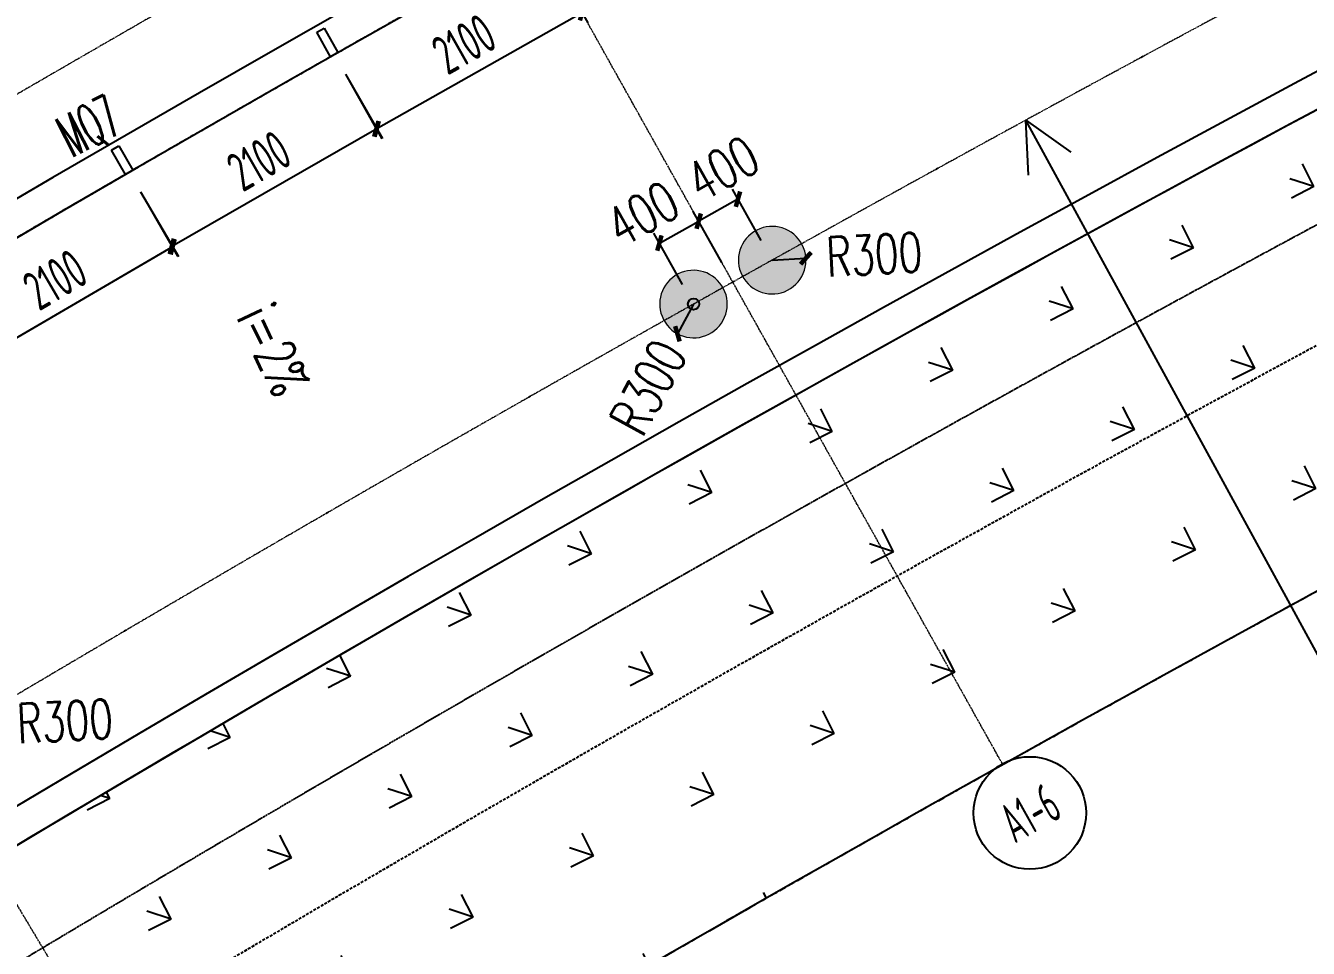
# Model space of a CAD drawing. Header units: millimetres. Extents: x -167 to 12027559, y -6694179 to 6449.
# Drawn here: x 11631328 to 11642723, y -6447896 to -6439698 of the extents above; entities that cross this region are included whole.
import ezdxf
from ezdxf.enums import TextEntityAlignment as Align

# ---------------------------------------------------------------- set-up
doc = ezdxf.new("R2010")
doc.units = ezdxf.units.MM
doc.header["$LTSCALE"] = 10
for name, pattern in [('A1-RG-AXIS$0$CENTER', [50.8, 31.75, -6.35, 6.35, -6.35]), ('A1-RI-F1$0$442 Site - clean$0$DASHED', [0.75, 0.5, -0.25]), ('A1-RI-F1$0$442 Site - Ground$0$HIDDEN2', [0.1875, 0.125, -0.0625]), ('A1-RI-F1$0$CENTER2', [1.125, 0.75, -0.125, 0.125, -0.125]), ('A1-RI-F1$0$Dash', [6, 3, -3]), ('A1-RI-F1$0$HIDDEN', [0.375, 0.25, -0.125]), ('A1-RI-F1$0$SJX', [9, 6, -3]), ('A1-RI-F1$0$ZXX0', [15, 10, -2.5, 0, -2.5]), ('A1-RI-F1$0$ZXX1000', [18, 15, -1.25, 0.5, -1.25])]:
    doc.linetypes.add(name, pattern=pattern)
for name, color, linetype in [('A1-RD-1F$0$A-DIMS-1：100', 1, 'Continuous'), ('A1-RD-1F$0$A-GLAZ', 140, 'Continuous'), ('A1-RG-AXIS$0$$0$A-SYMB', 4, 'Continuous'), ('A1-RG-AXIS$0$A-COLU-HATH', 8, 'Continuous'), ('A1-RG-AXIS$0$A-COLUMN', 7, 'Continuous'), ('A1-RG-AXIS$0$A-DETL-PEN0', 247, 'Continuous'), ('A1-RG-AXIS$0$A-SYMB-NAME', 13, 'Continuous'), ('A1-RI-F1$0$442 Site - clean$0$0-dlc-li-contour', 31, 'A1-RI-F1$0$442 Site - clean$0$DASHED'), ('A1-RI-F1$0$442 Site - clean$0$mry-green area hatch', 76, 'Continuous'), ('A1-RI-F1$0$442 Site - clean$0$mry-roads', 2, 'Continuous'), ('A1-RI-F1$0$442 Site - clean$0$mry-water hatch', 154, 'Continuous'), ('A1-RI-F1$0$442 Site - Ground$0$mry-overhead', 253, 'A1-RI-F1$0$442 Site - Ground$0$HIDDEN2'), ('A1-RI-F1$0$A-DIMS-1：100', 1, 'Continuous'), ('A1-RI-F1$0$A-EVAC1', 5, 'Continuous'), ('A1-RI-F1$0$A-STRS-TREA', 50, 'Continuous'), ('A1-RI-F1$0$A-SYMB-NAME', 4, 'Continuous'), ('A1-RI-F1$0$A-SYMB-STRS', 1, 'Continuous'), ('A1-RI-F1$0$G-ACCS', 7, 'Continuous'), ('A1-RI-F1$0$G-EVAC', 5, 'Continuous'), ('A1-RI-F1$0$N-SYMB-DOOR', 13, 'Continuous'), ('A1-RI-F1$0$N-SYMB-DOOR1', 13, 'Continuous'), ('A1-RI-F1$0$N-SYMB-DOOR2', 13, 'Continuous'), ('A1-RI-F1$0$道路中线_N1', 7, 'Continuous'), ('A1-RI-F1$0$道路中线_中科路', 7, 'Continuous'), ('A1-RI-F1$0$道路中线_内部道路', 3, 'A1-RI-F1$0$CENTER2')]:
    doc.layers.add(name, color=color, linetype=linetype)
doc.layers.add('A1-RD-1F$0$A-X-PLOT', color=7, linetype='Continuous', plot=False)
doc.layers.add('A1-RG-AXIS$0$A-GRID', color=1, linetype='A1-RG-AXIS$0$CENTER', lineweight=9)
doc.layers.add('A1-RI-F1$0$车行道边线', color=5, linetype='A1-RI-F1$0$SJX', lineweight=40)
doc.styles.add('A1-RD-1F$0$XD2008', font='xd-hzs.shx', dxfattribs={"width": 0.7, "bigfont": 'xd-hztxt.shx'})
doc.styles.add('A1-RG-AXIS$0$A1-RG-AXIS$0$XD2008', font='xd-hzs.shx', dxfattribs={"width": 0.7, "bigfont": 'xd-hztxt.shx'})
doc.styles.add('A1-RI-F1$0$ECADI-SYM', font='simplex.shx', dxfattribs={"width": 0.7, "bigfont": 'hztxt.shx'})
doc.styles.add('A1-RI-F1$0$XD2008', font='txt.shx', dxfattribs={"width": 0.7, "bigfont": 'xd-hztxt.shx'})
doc.dimstyles.new('A1-RD-1F$0$XD100$0', dxfattribs={"dimscale": 100, "dimtxt": 3.5, "dimasz": 2, "dimexe": 1, "dimexo": 2, "dimgap": 1, "dimtad": 1, "dimdec": 0, "dimdsep": 46, "dimtxsty": 'A1-RD-1F$0$XD2008', "dimblk": 'A1-RD-1F$0$_ArchTick', "dimblk1": 'A1-RD-1F$0$_ArchTick', "dimblk2": 'A1-RD-1F$0$_ArchTick', "dimsah": 1, "dimcen": 2.5, "dimclrd": 1, "dimclre": 1, "dimclrt": 4, "dimaunit": 1, "dimadec": 0, "dimazin": 0, "dimtfac": 1, "dimtdec": 0, "dimtix": 1, "dimtmove": 2, "dimatfit": 3, "dimfxl": 0, "dimtolj": 1, "dimtzin": 0, "dimarcsym": 0})
doc.dimstyles.new('A1-RI-F1$0$XD100', dxfattribs={"dimscale": 100, "dimtxt": 3.5, "dimasz": 1, "dimexe": 1, "dimexo": 2, "dimgap": 1, "dimtad": 1, "dimdec": 0, "dimdsep": 46, "dimtxsty": 'A1-RI-F1$0$XD2008', "dimblk": 'A1-RI-F1$0$_ArchTick', "dimcen": 2.5, "dimclrd": 1, "dimclre": 1, "dimclrt": 4, "dimaunit": 1, "dimadec": 0, "dimazin": 0, "dimtfac": 1, "dimtdec": 0, "dimtix": 1, "dimtmove": 2, "dimatfit": 3, "dimfxl": 0, "dimtolj": 1, "dimtzin": 0, "dimarcsym": 0})
doc.dimstyles.new('A1-RI-F1$0$XD100$0', dxfattribs={"dimscale": 100, "dimtxt": 3.5, "dimasz": 2, "dimexe": 1, "dimexo": 2, "dimgap": 1, "dimtad": 1, "dimdec": 0, "dimdsep": 46, "dimtxsty": 'A1-RI-F1$0$XD2008', "dimblk1": 'A1-RI-F1$0$_ArchTick', "dimblk2": 'A1-RI-F1$0$_ArchTick', "dimsah": 1, "dimcen": 2.5, "dimclrd": 1, "dimclre": 1, "dimclrt": 4, "dimaunit": 1, "dimadec": 0, "dimazin": 0, "dimtfac": 1, "dimtdec": 0, "dimtix": 1, "dimtmove": 2, "dimatfit": 3, "dimfxl": 0, "dimtolj": 1, "dimtzin": 0, "dimarcsym": 0})
pattern_1 = [(161.94682, (-11520186.1, 6499236.26), (-1069.71302, -543.795965), [225, -1472.05628]), (116.94682, (-11520186.1, 6499236.3), (-1069.71302, -543.79596), [225, -975]), (206.94682, (-11520186.1, 6499236.3), (543.79596, -1069.71302), [225, -975])]

# ---------------------------------------------------------------- blocks, each defined once
blk = doc.blocks.new('A1-RG-AXIS$0$Round Column1 - 600 mm Diameter-1418243-一层平面 校行政中心 FIRST FLOOR PLAN')
at = {"layer": 'A1-RG-AXIS$0$A-COLUMN', "lineweight": 9}
for start, end in [(90, 180), (0, 90), (180, 0)]:
    blk.add_arc((0, 0), 300, start, end, dxfattribs=at)
blk = doc.blocks.new('A1-RG-AXIS$0$colu')
at = {"layer": 'A1-RG-AXIS$0$A-COLU-HATH', "linetype": 'ByBlock'}
h = blk.add_hatch(dxfattribs=at)
h.set_pattern_fill('ANSI31', color=256, scale=888, angle=11, style=0)
h.set_pattern_definition([(56, (-5304, 12651), (-92.02317055, 62.0704123), [])])
h.paths.add_polyline_path([(11591264, -6433839), (11591159, -6433557), (11590222, -6433908), (11590400, -6434382)])
h.paths.add_polyline_path([(11582706, -6437301), (11582516, -6436795), (11581580, -6437146), (11581701, -6437474)])
h.paths.add_polyline_path([(11590472, -6449024), (11591080, -6449817), (11591635, -6449392), (11591027, -6448598)])
h.paths.add_polyline_path([(11597647, -6443800), (11598174, -6444530), (11598741, -6444120), (11598215, -6443391)])
h.paths.add_polyline_path([(11585545, -6442594), (11586154, -6443388), (11586709, -6442962), (11586101, -6442168)])
h.paths.add_polyline_path([(11592849, -6437150), (11593376, -6437880), (11593943, -6437471), (11593417, -6436741)])
h.paths.add_polyline_path([(11606395, -6455924), (11606921, -6456654), (11607489, -6456244), (11606962, -6455514)])
h.paths.add_polyline_path([(11601626, -6449315), (11602153, -6450044), (11602720, -6449635), (11602194, -6448905)])
edge = h.paths.add_edge_path()
edge.add_arc((11595249, -6454684), 425, 0, 360)
edge = h.paths.add_edge_path()
edge.add_arc((11600176, -6461115), 425, 0, 360)
h.paths.add_polyline_path([(11613307, -6451074), (11613812, -6451818), (11614392, -6451425), (11613886, -6450680)])
h.paths.add_polyline_path([(11620356, -6446424), (11620839, -6447183), (11621430, -6446806), (11620946, -6446047)])
h.paths.add_polyline_path([(11615974, -6439552), (11616458, -6440311), (11617048, -6439934), (11616564, -6439175)])
h.paths.add_polyline_path([(11608730, -6444330), (11609235, -6445075), (11609815, -6444682), (11609309, -6443937)])
h.paths.add_polyline_path([(11600306, -6431919), (11600812, -6432664), (11601391, -6432270), (11600885, -6431526)])
h.paths.add_polyline_path([(11607910, -6426904), (11608394, -6427663), (11608984, -6427286), (11608500, -6426527)])
h.paths.add_polyline_path([(11630302, -6423285), (11630693, -6423983), (11631129, -6423739), (11630739, -6423040)])
h.paths.add_polyline_path([(11626248, -6416039), (11626639, -6416737), (11627075, -6416493), (11626684, -6415795)])
h.paths.add_polyline_path([(11627535, -6441978), (11627997, -6442751), (11628598, -6442392), (11628136, -6441619)])
h.paths.add_polyline_path([(11634839, -6437741), (11635279, -6438526), (11635889, -6438184), (11635450, -6437399)])
h.paths.add_polyline_path([(11615655, -6422109), (11616117, -6422881), (11616718, -6422522), (11616256, -6421750)])
h.paths.add_polyline_path([(11619863, -6429147), (11620325, -6429919), (11620926, -6429560), (11620464, -6428788)])
h.paths.add_polyline_path([(11630859, -6430629), (11631299, -6431414), (11631910, -6431072), (11631470, -6430287)])
h.paths.add_polyline_path([(11627539, -6424694), (11627978, -6425480), (11628589, -6425138), (11628150, -6424353)])
h.paths.add_polyline_path([(11623353, -6434983), (11623815, -6435756), (11624415, -6435396), (11623953, -6434624)])
h.paths.add_polyline_path([(11623535, -6417538), (11623974, -6418324), (11624585, -6417982), (11624146, -6417197)])
h.paths.add_polyline_path([(11635339, -6420464), (11635756, -6421262), (11636376, -6420938), (11635960, -6420140)])
h.paths.add_polyline_path([(11645506, -6407138), (11645842, -6407864), (11645388, -6408074), (11645053, -6407348)])
h.paths.add_polyline_path([(11648218, -6414201), (11648554, -6414927), (11649008, -6414718), (11648672, -6413991)])
h.paths.add_polyline_path([(11649797, -6429904), (11650191, -6430713), (11650820, -6430407), (11650426, -6429597)])
h.paths.add_polyline_path([(11632163, -6412872), (11631542, -6413196), (11632283, -6414615), (11632904, -6414290)])
h.paths.add_polyline_path([(11648553, -6404923), (11647915, -6405211), (11648573, -6406669), (11649211, -6406381)])
h.paths.add_polyline_path([(11638488, -6426491), (11638905, -6427289), (11639525, -6426965), (11639108, -6426167)])
h.paths.add_polyline_path([(11646232, -6422575), (11646626, -6423384), (11647255, -6423078), (11646862, -6422268)])
h.paths.add_polyline_path([(11643258, -6416460), (11643651, -6417269), (11644281, -6416963), (11643887, -6416153)])
edge = h.paths.add_edge_path()
edge.add_arc((11640554, -6410101), 425, 0, 360)
h.paths.add_polyline_path([(11642262, -6433715), (11642678, -6434512), (11643299, -6434188), (11642882, -6433391)])
h.paths.add_polyline_path([(11657439, -6426310), (11657809, -6427131), (11658447, -6426843), (11658077, -6426022)])
h.paths.add_polyline_path([(11654086, -6418882), (11654456, -6419702), (11655094, -6419414), (11654724, -6418594)])
h.paths.add_polyline_path([(11659423, -6409141), (11659770, -6409971), (11660416, -6409702), (11660069, -6408871)])
h.paths.add_polyline_path([(11651288, -6412684), (11651658, -6413504), (11652296, -6413216), (11651926, -6412396)])
h.paths.add_polyline_path([(11672567, -6404095), (11672841, -6404846), (11673311, -6404675), (11673037, -6403924)])
h.paths.add_polyline_path([(11669749, -6396288), (11670092, -6397229), (11670562, -6397058), (11670219, -6396117)])
h.paths.add_polyline_path([(11678236, -6409178), (11678568, -6410121), (11679228, -6409889), (11678897, -6408946)])
h.paths.add_polyline_path([(11675949, -6402668), (11676281, -6403611), (11676941, -6403379), (11676610, -6402436)])
h.paths.add_polyline_path([(11662042, -6415416), (11662388, -6416247), (11663034, -6415977), (11662688, -6415147)])
h.paths.add_polyline_path([(11670094, -6412181), (11670417, -6413021), (11671070, -6412770), (11670748, -6411930)])
h.paths.add_polyline_path([(11656266, -6401573), (11656651, -6402496), (11657297, -6402226), (11656912, -6401304)])
h.paths.add_polyline_path([(11664718, -6398177), (11665077, -6399111), (11665730, -6398860), (11665372, -6397926)])
h.paths.add_polyline_path([(11667657, -6405832), (11667980, -6406673), (11668633, -6406422), (11668311, -6405582)])
h.paths.add_polyline_path([(11673265, -6395025), (11673596, -6395969), (11674256, -6395737), (11673925, -6394793)])
edge = h.paths.add_edge_path()
edge.add_arc((11681417, -6417175), 425, 0, 360)
h.paths.add_polyline_path([(11673015, -6419789), (11673338, -6420629), (11673991, -6420379), (11673669, -6419538)])
h.paths.add_polyline_path([(11665180, -6422938), (11665527, -6423769), (11666173, -6423499), (11665826, -6422668)])
for points in [[(11638194, -6441595, 0.414214), (11637773, -6441547, 0.414214), (11637725, -6441969, 1)], [(11637496, -6441986, 0.414214), (11637075, -6441938, 0.414214), (11637027, -6442359, 1)]]:
    blk.add_hatch(color=256, dxfattribs=at).paths.add_polyline_path(points)
at = {"layer": 'A1-RG-AXIS$0$A-COLUMN', "rotation": 38.5387103980395}
for p in [(11637960, -6441782), (11637261, -6442172)]:
    blk.add_blockref('A1-RG-AXIS$0$Round Column1 - 600 mm Diameter-1418243-一层平面 校行政中心 FIRST FLOOR PLAN', p, dxfattribs=at)
blk = doc.blocks.new('A1-RG-AXIS$0$A1zhouhao')
at = {"color": 13}
blk.add_circle((11937809, -6402822), 500, dxfattribs=at)
at = {"style": 'A1-RG-AXIS$0$A1-RG-AXIS$0$XD2008', "width": 0.7}
blk.add_attdef('GRID', text='', height=500, dxfattribs=at).set_placement((11937809, -6402822), align=Align.MIDDLE)
blk = doc.blocks.new('A1-RG-AXIS')
at = {"layer": 'A1-RG-AXIS$0$$0$A-SYMB'}
for points in [[(11653447.3, -6453131.8), (11649794.4, -6455144.1), (11647948, -6454671.6), (11646448, -6451948.9), (11647104.9, -6451178.7), (11645446, -6452092.6), (11646102.9, -6451322.4), (11640213.3, -6440538)], [(11640236.2, -6441027.2), (11640213.3, -6440538), (11640612.4, -6440821.9)]]:
    blk.add_lwpolyline(points, dxfattribs=at)
at = {"layer": 'A1-RG-AXIS$0$A-DETL-PEN0', "linetype": 'A1-RG-AXIS$0$CENTER'}
for centre, radius, start, end in [((11778731.3, -6694179.2), 289000.1, 118.40485, 118.408815), ((11778731.2, -6694179.1), 289000, 118.816205, 118.82017), ((11778731.2, -6694179.2), 289000, 119.227402, 119.231368), ((11778731.2, -6694179.1), 288999.9, 119.638914, 119.642879), ((11778731.2, -6694179.2), 289000, 120.050268, 120.054234), ((11778731.2, -6694179.1), 288999.9, 120.461623, 120.465588)]:
    blk.add_arc(centre, radius, start, end, dxfattribs=at)
at = {"layer": 'A1-RG-AXIS$0$A-GRID', "linetype": 'A1-RG-AXIS$0$CENTER', "ltscale": 0.05}
blk.add_lwpolyline([(11682866.1, -6392336.6, 0.1037295), (11569674.9, -6456283.6, 0.1037295)], format="xyb", dxfattribs=at)
for points in [[(11640005.1, -6446256.5), (11619689.5, -6409949.9)], [(11611593.7, -6414633.8), (11632943.5, -6450342.1)]]:
    blk.add_lwpolyline(points, dxfattribs=at)
at = {"layer": 'A1-RG-AXIS$0$A-GRID', "ltscale": 0.05}
for points in [[(11690526.8, -6414141.5, 0.1045274), (11584753.6, -6473784.9)], [(11691982.8, -6418505.6, 0.1046378), (11587756.3, -6477270.1)]]:
    blk.add_lwpolyline(points, format="xyb", dxfattribs=at)
at = {"layer": 'A1-RG-AXIS$0$A-GRID', "linetype": 'A1-RG-AXIS$0$CENTER', "ltscale": 0.05}
blk.add_arc((11778731.9, -6694178.6), 308600, 107.574373, 131.323037, dxfattribs=at)
at = {"layer": 'A1-RG-AXIS$0$A-GRID', "ltscale": 0.05}
blk.add_arc((11778731.9, -6694178.6), 301700, 107.53359, 131.336201, dxfattribs=at)
at = {"layer": 'A1-RG-AXIS$0$A-COLU-HATH', "linetype": 'ByBlock'}
blk.add_blockref('A1-RG-AXIS$0$colu', (0, 0), dxfattribs=at)
at = {"layer": 'A1-RG-AXIS$0$A-SYMB-NAME', "linetype": 'ByBlock'}
ref = blk.add_blockref('A1-RG-AXIS$0$A1zhouhao', (-1904083.6, -6688487.3), dxfattribs=dict(at, rotation=29.22954178066887))
ref.add_attrib('GRID', 'A1-6', dxfattribs={"layer": '0', "color": 4, "height": 350, "rotation": 29.22954, "style": 'A1-RG-AXIS$0$A1-RG-AXIS$0$XD2008', "width": 0.6}).set_placement((11640249.3, -6446692.8), align=Align.MIDDLE)
blk = doc.blocks.new('A1-RI-F1$0$_ArchTick')
at = {"color": 0, "linetype": 'ByBlock', "const_width": 0.4}
blk.add_lwpolyline([(-0.5, -0.5), (0.5, 0.5)], dxfattribs=at)
blk = doc.blocks.new('*D399')
at = {"layer": 'A1-RI-F1$0$A-DIMS-1：100', "color": 1, "linetype": 'ByBlock', "lineweight": -2}
blk.add_line((11630770, -6445928), (11631070, -6445911), dxfattribs=at)
at = {"layer": 'Defpoints', "color": 0, "linetype": 'ByBlock'}
for p in [(11630770, -6445928), (11631070, -6445911)]:
    blk.add_point(p, dxfattribs=at)
at = {"layer": 'A1-RI-F1$0$A-DIMS-1：100', "color": 1, "linetype": 'ByBlock', "lineweight": -2, "xscale": 100, "yscale": 100, "zscale": 100, "rotation": 3.2066199543125}
blk.add_blockref('A1-RI-F1$0$_ArchTick', (11631070, -6445911), dxfattribs=at)
at = {"layer": 'A1-RI-F1$0$A-DIMS-1：100', "color": 4, "linetype": 'ByBlock', "insert": (11631677, -6445877), "char_height": 350, "attachment_point": 5, "rotation": 3.2066, "style": 'A1-RI-F1$0$XD2008'}
blk.add_mtext('\\A1;R300', dxfattribs=at)
blk = doc.blocks.new('*D403')
at = {"layer": 'A1-RI-F1$0$A-DIMS-1：100', "color": 1, "linetype": 'ByBlock', "lineweight": -2}
blk.add_line((11637960, -6441782), (11638259, -6441765), dxfattribs=at)
at = {"layer": 'Defpoints', "color": 0, "linetype": 'ByBlock'}
for p in [(11637960, -6441782), (11638259, -6441765)]:
    blk.add_point(p, dxfattribs=at)
at = {"layer": 'A1-RI-F1$0$A-DIMS-1：100', "color": 1, "linetype": 'ByBlock', "lineweight": -2, "xscale": 100, "yscale": 100, "zscale": 100, "rotation": 3.206619954272655}
blk.add_blockref('A1-RI-F1$0$_ArchTick', (11638259, -6441765), dxfattribs=at)
at = {"layer": 'A1-RI-F1$0$A-DIMS-1：100', "color": 4, "linetype": 'ByBlock', "insert": (11638867, -6441731), "char_height": 350, "attachment_point": 5, "rotation": 3.2066, "style": 'A1-RI-F1$0$XD2008'}
blk.add_mtext('\\A1;R300', dxfattribs=at)
blk = doc.blocks.new('*D404')
at = {"layer": 'A1-RI-F1$0$A-DIMS-1：100', "color": 1, "linetype": 'ByBlock', "lineweight": -2}
blk.add_line((11637261, -6442172), (11637118, -6442436), dxfattribs=at)
at = {"layer": 'Defpoints', "color": 0, "linetype": 'ByBlock'}
for p in [(11637261, -6442172), (11637118, -6442436)]:
    blk.add_point(p, dxfattribs=at)
at = {"layer": 'A1-RI-F1$0$A-DIMS-1：100', "color": 1, "linetype": 'ByBlock', "lineweight": -2, "xscale": 100, "yscale": 100, "zscale": 100, "rotation": 241.3877626203443}
blk.add_blockref('A1-RI-F1$0$_ArchTick', (11637118, -6442436), dxfattribs=at)
at = {"layer": 'A1-RI-F1$0$A-DIMS-1：100', "color": 4, "linetype": 'ByBlock', "insert": (11636859, -6442910), "char_height": 350, "attachment_point": 5, "rotation": 61.3878, "style": 'A1-RI-F1$0$XD2008'}
blk.add_mtext('\\A1;R300', dxfattribs=at)
blk = doc.blocks.new('*D405')
at = {"layer": 'A1-RI-F1$0$A-DIMS-1：100', "color": 1, "linetype": 'ByBlock', "lineweight": -2}
for p, q in [((11637656, -6441240), (11637307, -6441435)), ((11637862, -6441607), (11637608, -6441152)), ((11637513, -6441803), (11637258, -6441348))]:
    blk.add_line(p, q, dxfattribs=at)
at = {"layer": 'Defpoints', "color": 0, "linetype": 'ByBlock'}
for p in [(11637307, -6441435), (11637960, -6441782), (11637611, -6441977)]:
    blk.add_point(p, dxfattribs=at)
at = {"layer": 'A1-RI-F1$0$A-DIMS-1：100', "color": 1, "linetype": 'ByBlock', "lineweight": -2, "xscale": 100, "yscale": 100, "zscale": 100}
for p, rotation in [((11637656, -6441240), 29.22954179851417), ((11637307, -6441435), 209.2295417985142)]:
    blk.add_blockref('A1-RI-F1$0$_ArchTick', p, dxfattribs=dict(at, rotation=rotation))
at = {"layer": 'A1-RI-F1$0$A-DIMS-1：100', "color": 4, "linetype": 'ByBlock', "insert": (11637520, -6440968), "char_height": 350, "attachment_point": 5, "rotation": 29.2295, "style": 'A1-RI-F1$0$XD2008'}
blk.add_mtext('\\A1;400', dxfattribs=at)
blk = doc.blocks.new('*D406')
at = {"layer": 'A1-RI-F1$0$A-DIMS-1：100', "color": 1, "linetype": 'ByBlock', "lineweight": -2}
for p, q in [((11637513, -6441803), (11637258, -6441348)), ((11636958, -6441630), (11637307, -6441435)), ((11637164, -6441998), (11636909, -6441543))]:
    blk.add_line(p, q, dxfattribs=at)
at = {"layer": 'Defpoints', "color": 0, "linetype": 'ByBlock'}
for p in [(11637307, -6441435), (11637611, -6441977), (11637261, -6442172)]:
    blk.add_point(p, dxfattribs=at)
at = {"layer": 'A1-RI-F1$0$A-DIMS-1：100', "color": 1, "linetype": 'ByBlock', "lineweight": -2, "xscale": 100, "yscale": 100, "zscale": 100}
for p, rotation in [((11637307, -6441435), 29.22954179859737), ((11636958, -6441630), 209.2295417985973)]:
    blk.add_blockref('A1-RI-F1$0$_ArchTick', p, dxfattribs=dict(at, rotation=rotation))
at = {"layer": 'A1-RI-F1$0$A-DIMS-1：100', "color": 4, "linetype": 'ByBlock', "insert": (11636809, -6441370), "char_height": 350, "attachment_point": 5, "rotation": 29.2295, "style": 'A1-RI-F1$0$XD2008'}
blk.add_mtext('\\A1;400', dxfattribs=at)
blk = doc.blocks.new('A1-RD-1F$0$_ArchTick')
at = {"color": 0, "linetype": 'ByBlock', "const_width": 0.4}
blk.add_lwpolyline([(-0.5, -0.5), (0.5, 0.5)], dxfattribs=at)
blk = doc.blocks.new('*D803')
at = {"layer": 'A1-RD-1F$0$A-DIMS-1：100', "color": 1, "linetype": 'ByBlock', "lineweight": -2}
for p, q in [((11635997, -6439098), (11636321, -6439672)), ((11636271, -6439584), (11634443, -6440617)), ((11634168, -6440130), (11634492, -6440704))]:
    blk.add_line(p, q, dxfattribs=at)
at = {"layer": 'Defpoints', "color": 0, "linetype": 'ByBlock'}
for p in [(11635899, -6438924), (11634070, -6439956), (11634443, -6440617)]:
    blk.add_point(p, dxfattribs=at)
at = {"layer": 'A1-RD-1F$0$A-DIMS-1：100', "color": 1, "linetype": 'ByBlock', "lineweight": -2, "xscale": 100, "yscale": 100, "zscale": 100}
for p, rotation in [((11636271, -6439584), 29.43900732443727), ((11634443, -6440617), 209.4390073244373)]:
    blk.add_blockref('A1-RD-1F$0$_ArchTick', p, dxfattribs=dict(at, rotation=rotation))
at = {"layer": 'A1-RD-1F$0$A-DIMS-1：100', "color": 4, "linetype": 'ByBlock', "insert": (11635222, -6439861), "char_height": 350, "attachment_point": 5, "rotation": 29.439, "style": 'A1-RD-1F$0$XD2008'}
blk.add_mtext('\\A1;2100', dxfattribs=at)
blk = doc.blocks.new('*D804')
at = {"layer": 'A1-RD-1F$0$A-DIMS-1：100', "color": 1, "linetype": 'ByBlock', "lineweight": -2}
for p, q in [((11634169, -6440130), (11634497, -6440701)), ((11634447, -6440614), (11632626, -6441659)), ((11632348, -6441175), (11632676, -6441746))]:
    blk.add_line(p, q, dxfattribs=at)
at = {"layer": 'Defpoints', "color": 0, "linetype": 'ByBlock'}
for p in [(11634070, -6439956), (11632248, -6441001), (11632626, -6441659)]:
    blk.add_point(p, dxfattribs=at)
at = {"layer": 'A1-RD-1F$0$A-DIMS-1：100', "color": 1, "linetype": 'ByBlock', "lineweight": -2, "xscale": 100, "yscale": 100, "zscale": 100}
for p, rotation in [((11634447, -6440614), 29.84657272910191), ((11632626, -6441659), 209.8465727291019)]:
    blk.add_blockref('A1-RD-1F$0$_ArchTick', p, dxfattribs=dict(at, rotation=rotation))
at = {"layer": 'A1-RD-1F$0$A-DIMS-1：100', "color": 4, "linetype": 'ByBlock', "insert": (11633400, -6440898), "char_height": 350, "attachment_point": 5, "rotation": 29.8466, "style": 'A1-RD-1F$0$XD2008'}
blk.add_mtext('\\A1;2100', dxfattribs=at)
blk = doc.blocks.new('*D805')
at = {"layer": 'A1-RD-1F$0$A-DIMS-1：100', "color": 1, "linetype": 'ByBlock', "lineweight": -2}
for p, q in [((11632349, -6441174), (11632685, -6441749)), ((11632634, -6441663), (11630820, -6442721)), ((11630535, -6442232), (11630871, -6442807))]:
    blk.add_line(p, q, dxfattribs=at)
at = {"layer": 'Defpoints', "color": 0, "linetype": 'ByBlock'}
for p in [(11632248, -6441001), (11630434, -6442059), (11630820, -6442721)]:
    blk.add_point(p, dxfattribs=at)
at = {"layer": 'A1-RD-1F$0$A-DIMS-1：100', "color": 1, "linetype": 'ByBlock', "lineweight": -2, "xscale": 100, "yscale": 100, "zscale": 100}
for p, rotation in [((11632634, -6441663), 30.25792935298758), ((11630820, -6442721), 210.2579293529876)]:
    blk.add_blockref('A1-RD-1F$0$_ArchTick', p, dxfattribs=dict(at, rotation=rotation))
at = {"layer": 'A1-RD-1F$0$A-DIMS-1：100', "color": 4, "linetype": 'ByBlock', "insert": (11631589, -6441954), "char_height": 350, "attachment_point": 5, "rotation": 30.2579, "style": 'A1-RD-1F$0$XD2008'}
blk.add_mtext('\\A1;2100', dxfattribs=at)
blk = doc.blocks.new('A1-RD-1F$0$chuangkuang')
at = {"layer": 'A1-RD-1F$0$A-X-PLOT', "linetype": 'ByBlock'}
for p, q in [((11593433, -6456040), (11593631, -6455887)), ((11593677, -6455946), (11593479, -6456099)), ((11593631, -6455887), (11593677, -6455946)), ((11593479, -6456099), (11593433, -6456040))]:
    blk.add_line(p, q, dxfattribs=at)
blk = doc.blocks.new('A1-RI-F1$0$A1RUODIANJIAN')
at = {"layer": 'A1-RI-F1$0$A-SYMB-NAME', "linetype": 'ByBlock', "style": 'A1-RI-F1$0$XD2008', "width": 0.7}
blk.add_attdef('A1RUODIANJIAN', (11587156, -6438427), '', height=350, dxfattribs=at)
blk = doc.blocks.new('A1-RI-F1$0$A$C6B365CFD')
at = {"layer": 'A1-RI-F1$0$442 Site - clean$0$mry-green area hatch'}
h = blk.add_hatch(dxfattribs=at)
h.set_pattern_fill('GRASS', color=256, scale=1200, angle=71.9468, style=0)
h.set_pattern_definition(pattern_1)
h.paths.add_polyline_path([(118338, 63865), (116747, 67277, 0.032305), (84303, 49165), (86358, 46018, -0.032215)])
h = blk.add_hatch(dxfattribs=at)
h.set_pattern_fill('GRASS', color=256, scale=1200, angle=71.9468, style=0)
h.set_pattern_definition(pattern_1)
h.paths.add_polyline_path([(66022, 2131, -0.051626), (71413, 7330, -0.053448), (90571, 18360, 0.042333), (93537, 19981, -0.008341), (111144, 31221, -0.044789), (155521, 51675), (154685, 58163, 0.05968), (97088, 30195, 0.074603)])
at = {"layer": 'A1-RI-F1$0$442 Site - clean$0$mry-water hatch'}
h = blk.add_hatch(dxfattribs=at)
h.set_pattern_fill('ANSI36', color=256, scale=10000, style=0, double=1)
h.set_pattern_definition([(45, (11631555.6, 4045443.5), (662.91261, 2430.67956), [3125, -625, 0, -625])])
edge = h.paths.add_edge_path(flags=17)
edge.add_line((53014, 9797), (55488, 11067))
edge.add_line((55488, 11067), (57457, 11675))
edge.add_line((57457, 11675), (60249, 13316))
edge.add_line((60249, 13316), (63041, 14958))
edge.add_line((63041, 14958), (65131, 16665))
edge.add_line((65131, 16665), (66917, 17610))
edge.add_line((66917, 17610), (68247, 18415))
edge.add_line((68247, 18415), (68947, 18992))
edge.add_line((68947, 18992), (70278, 19657))
edge.add_line((70278, 19657), (71248, 20288))
edge.add_line((71248, 20288), (72458, 20585))
edge.add_line((72458, 20585), (73766, 21200))
edge.add_line((73766, 21200), (74285, 21580))
edge.add_line((74285, 21580), (74756, 21869))
edge.add_line((74756, 21869), (75167, 22242))
edge.add_line((75167, 22242), (75772, 22641))
edge.add_line((75772, 22641), (76483, 22983))
edge.add_arc((240588, -192829), 271118, 108.60945, 127.24961, ccw=False)
edge.add_line((154070, 64114), (154830, 58213))
edge.add_arc((242630, -196239), 269175, 109.03714, 122.73115)
edge.add_arc((175076, -87361), 141073, 123.56111, 141.15177)
edge.add_arc((62846, 2979), 3000, 220.7431, 321.9068, ccw=False)
edge.add_line((60573, 1021), (53014, 9797))
edge.add_line((53014, 9797), (53014, 9797))
at = {"layer": 'A1-RI-F1$0$442 Site - clean$0$0-dlc-li-contour', "ltscale": 200}
blk.add_open_spline([(68749, 456), (70817, 2395), (78283, 9003), (96434, 20047), (127126, 35476), (165717, 49438), (196097, 55193), (210152, 53841)], degree=3, knots=[11277.073383, 11277.073383, 11277.073383, 11277.073383, 19779.716963, 41235.652166, 74625.278099, 122716.965484, 164709.015764, 164709.015764, 164709.015764, 164709.015764], dxfattribs=at)
at = {"layer": 'A1-RI-F1$0$442 Site - clean$0$mry-roads'}
blk.add_lwpolyline([(118338, 63865), (116747, 67277, 0.032305), (84303, 49165), (86358, 46018)], format="xyb", dxfattribs=at)
at = {"layer": 'A1-RI-F1$0$442 Site - clean$0$mry-roads', "linetype": 'A1-RI-F1$0$HIDDEN'}
blk.add_lwpolyline([(55644, 11116), (57457, 11675), (60249, 13316), (63041, 14958), (65131, 16665), (66917, 17610), (68247, 18415), (68947, 18992), (70278, 19657), (71248, 20288), (72458, 20585), (73766, 21200), (74285, 21580), (74756, 21869), (75167, 22242), (75772, 22641), (76483, 22983, -0.081513), (154070, 64114), (154830, 58213, 0.059823), (97088, 30195, 0.076905), (65207, 1129, -0.083814), (64469, 456, -0.083814)], format="xyb", dxfattribs=at)
at = {"layer": 'A1-RI-F1$0$442 Site - clean$0$mry-roads', "ltscale": 200}
for radius, start, end in [(284500, 109.40926, 130.71584), (275500, 109.77402, 135.4036)]:
    blk.add_arc((240704, -192975), radius, start, end, dxfattribs=at)
at = {"layer": 'A1-RI-F1$0$车行道边线', "linetype": 'A1-RI-F1$0$SJX', "lineweight": -3}
for radius, start, end in [(284500, 109.40926, 130.71584), (275500, 109.47451, 135.4036)]:
    blk.add_arc((240704, -192975), radius, start, end, dxfattribs=at)
at = {"layer": 'A1-RI-F1$0$道路中线_N1', "color": 1, "linetype": 'A1-RI-F1$0$ZXX0', "ltscale": 0.5}
blk.add_arc((240704, -192975), 280000, 103.38777, 136.3046, dxfattribs=at)
blk.add_arc((240704, -192975), 280000, 103.38777, 136.3046, dxfattribs=at)
at = {"layer": 'A1-RI-F1$0$道路中线_中科路', "color": 6, "linetype": 'A1-RI-F1$0$ZXX1000', "ltscale": 150}
blk.add_arc((240704, -192975), 280000, 107.57247, 136.3046, dxfattribs=at)
at = {"layer": 'A1-RI-F1$0$道路中线_内部道路', "ltscale": 10}
blk.add_arc((240588, -192829), 331118, 95.27413, 136.56334, dxfattribs=at)
blk = doc.blocks.new('A1-RI-F1$0$mc')
at = {"layer": 'A1-RI-F1$0$N-SYMB-DOOR', "style": 'A1-RI-F1$0$ECADI-SYM', "width": 0.7}
for tag, p in [('门窗主编号1', (55.7, -311.3)), ('门窗主编号2', (667.6, -311.3))]:
    blk.add_attdef(tag, p, '', height=180, dxfattribs=at)
at = {"layer": 'A1-RI-F1$0$N-SYMB-DOOR', "style": 'A1-RI-F1$0$ECADI-SYM', "width": 0.7, "flags": 1}
for tag, p in [('洞口尺寸(宽X高)', (55.6, -717.2)), ('备注', (57.1, -921.2))]:
    blk.add_attdef(tag, p, '', height=180, dxfattribs=at)
at = {"layer": 'A1-RI-F1$0$N-SYMB-DOOR1', "style": 'A1-RI-F1$0$ECADI-SYM', "width": 0.7}
blk.add_attdef('门窗辅编号1', (55.7, -516.1), '', height=180, dxfattribs=at)
at = {"layer": 'A1-RI-F1$0$N-SYMB-DOOR2', "style": 'A1-RI-F1$0$ECADI-SYM', "width": 0.7}
blk.add_attdef('门窗辅编号2', (311.5, -516.1), '', height=180, dxfattribs=at)
blk = doc.blocks.new('A1-RD-1F')
at = {"layer": 'A1-RD-1F$0$A-GLAZ', "ltscale": 0.25}
for radius, start, end in [(292800, 108.984811, 127.828852), (292500, 108.926088, 127.887577)]:
    blk.add_arc((11778729.3, -6694180.2), radius, start, end, dxfattribs=at)
at = {"layer": 'A1-RD-1F$0$A-X-PLOT', "linetype": 'ByBlock'}
for p, rotation in [((3585453.4, -16990256.5), 81.77290759969186), ((3659584.5, -17048814.2), 82.18426196482439)]:
    blk.add_blockref('A1-RD-1F$0$chuangkuang', p, dxfattribs=dict(at, rotation=rotation))
at = {"layer": 'A1-RD-1F$0$A-DIMS-1：100', "color": 3, "linetype": 'ByBlock'}
for p1, p2, distance, picture, middle in [((11635898.7, -6438924), (11634069.8, -6439956.2), 758.4, '*D803', (11635221.8, -6439861.1)), ((11634069.8, -6439956.2), (11632248.4, -6441001.3), 758.4, '*D804', (11633399.7, -6440898)), ((11632248.4, -6441001.3), (11630434.5, -6442059.5), 765.7, '*D805', (11631588.7, -6441954.2))]:
    dim = blk.add_aligned_dim(p1=p1, p2=p2, distance=distance, dimstyle='A1-RD-1F$0$XD100$0', override={"dimasz": 1}, dxfattribs=at)
    dim.commit()
    dim.dimension.update_dxf_attribs({"geometry": picture, "text_midpoint": middle})
blk = doc.blocks.new('A1-RI-F1')
at = {"layer": 'A1-RI-F1$0$442 Site - Ground$0$mry-overhead', "ltscale": 20}
blk.add_lwpolyline([(11758094.7, -6402408, 0.0075769), (11749262.8, -6403167.4), (11748849.8, -6399088.2, 0.055784), (11684355.1, -6412994.7), (11685659.4, -6416881.7, 0.0845607), (11599102.7, -6463333.3), (11592164.5, -6454413.7), (11594248, -6452806.9, 0.0000426), (11592636.5, -6450703.6, 0.0170342), (11576445.4, -6463980.2), (11589775.6, -6479462.5, -0.1641406), (11758553.3, -6408891.5, -0.1641406)], format="xyb", dxfattribs=at)
at = {"layer": 'A1-RI-F1$0$A-EVAC1'}
blk.add_circle((11637261.5, -6442172.4), 50, dxfattribs=at)
at = {"layer": 'A1-RI-F1$0$A-STRS-TREA'}
for radius, end in [(288150, 129.400757), (287850, 129.459087)]:
    blk.add_arc((11778731.9, -6694178.6), radius, 94.045841, end, dxfattribs=at)
at = {"layer": 'A1-RI-F1$0$A-SYMB-STRS'}
blk.add_lwpolyline([(11633096, -6442257.5, 0, 0, 0), (11633801.6, -6443612.4, 80, 0, 0), (11633940.2, -6443878.4, 0, 0, 0)], format="xyseb", dxfattribs=at)
at = {"layer": 'A1-RI-F1$0$G-EVAC', "color": 4, "linetype": 'A1-RI-F1$0$Dash', "ltscale": 0.1}
blk.add_arc((11778731.9, -6694178.6), 286950, 115.472746, 129.459159, dxfattribs=at)
at = {"linetype": 'ByBlock'}
blk.add_blockref('A1-RD-1F', (0, 0), dxfattribs=at)
at = {"color": 3, "linetype": 'ByBlock'}
blk.add_blockref('A1-RG-AXIS', (0, 0), dxfattribs=at)
at = {"layer": 'A1-RI-F1$0$A-SYMB-NAME', "linetype": 'ByBlock', "rotation": 295.4470853839777}
blk.add_blockref('A1-RI-F1$0$A1RUODIANJIAN', (12468244.5, 6787160.6), dxfattribs=at).add_auto_attribs({'A1RUODIANJIAN': 'i=2%'})
at = {"layer": 'A1-RI-F1$0$G-ACCS', "linetype": 'ByBlock'}
blk.add_blockref('A1-RI-F1$0$A$C6B365CFD', (11538192.7, -6501584.3), dxfattribs=at)
at = {"layer": 'A1-RI-F1$0$N-SYMB-DOOR'}
ref = blk.add_blockref('A1-RI-F1$0$mc', (11631453.3, -6440499), dxfattribs=dict(at, xscale=1.499999999156396, yscale=1.499999999156396, rotation=27.15055400611745))
ref.add_attrib('门窗主编号1', 'MQ7', (11631740.7, -6440876.3), dxfattribs={"height": 375, "rotation": 27.15055, "style": 'A1-RI-F1$0$ECADI-SYM', "width": 0.5})
at = {"layer": 'A1-RI-F1$0$A-DIMS-1：100', "linetype": 'ByBlock'}
for p1, angle, picture, middle in [((11637959.6, -6441781.8), 209.22954, '*D405', (11637520.5, -6440967.7)), ((11637261.5, -6442172.4), 29.22954, '*D406', (11636809.1, -6441370.4))]:
    dim = blk.add_linear_dim(base=(11637307.3, -6441435.1), p1=p1, p2=(11637610.6, -6441977.1), angle=angle, dimstyle='A1-RI-F1$0$XD100$0', override={"dimasz": 1, "dimadec": 2, "dimazin": 2}, dxfattribs=at)
    dim.commit()
    dim.dimension.update_dxf_attribs({"geometry": picture, "text_midpoint": middle, "dimtype": 129})
for center, mpoint, picture, middle in [((11637959.6, -6441781.8), (11638259.2, -6441765), '*D403', (11638866.5, -6441731)), ((11637261.5, -6442172.4), (11637117.8, -6442435.8), '*D404', (11636858.9, -6442910.4)), ((11630770.4, -6445928), (11631069.9, -6445911.2), '*D399', (11631677.3, -6445877.2))]:
    dim = blk.add_radius_dim(center=center, mpoint=mpoint, dimstyle='A1-RI-F1$0$XD100', override={"dimblk1": 'A1-RI-F1$0$_ArchTick', "dimblk2": 'A1-RI-F1$0$_ArchTick', "dimsah": 1, "dimadec": 2, "dimazin": 2}, dxfattribs=at)
    dim.commit()
    dim.dimension.update_dxf_attribs({"geometry": picture, "text_midpoint": middle, "dimtype": 132})

msp = doc.modelspace()

# ---------------------------------------------------------------- block references
at = {"color": 0}
msp.add_blockref('A1-RI-F1', (0, 0), dxfattribs=at)

doc.saveas('drawing.dxf')
